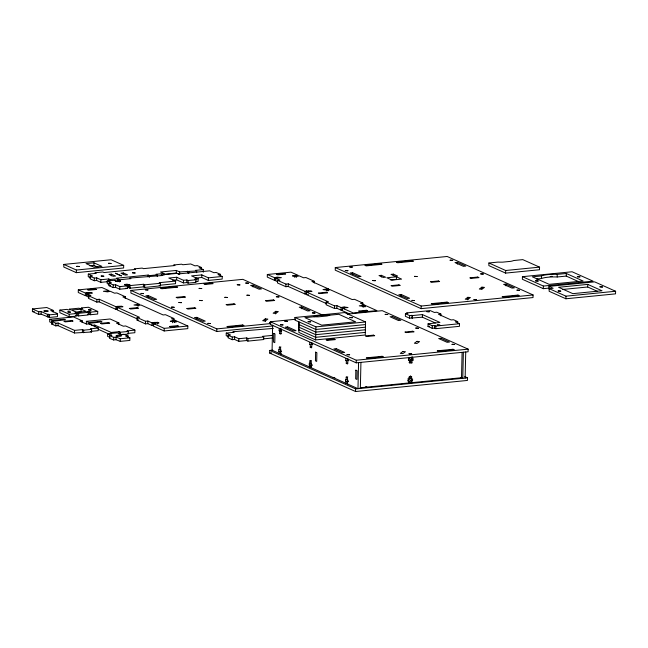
<?xml version="1.0" encoding="UTF-8"?>
<svg xmlns="http://www.w3.org/2000/svg" width="648" height="648" viewBox="0 0 648 648"><rect width="100%" height="100%" fill="white"/><g stroke="black" fill="none" stroke-linecap="round" stroke-linejoin="round"><path stroke-width="0.97" d="M110.16 337.414L107.617 336.417L107.641 333.793L111.861 335.453L109.496 335.688L109.488 338.313L113.684 339.965L116.049 339.73L120.236 341.375L129.851 340.427L129.875 337.802L125.688 336.158L128.045 335.923L128.029 337.665M113.684 339.965L113.708 337.341L109.496 335.688M116.049 339.73L116.073 337.106L113.708 337.341M120.236 341.375L120.269 338.758L116.073 337.106M53.104 310.351L50.738 310.586L57.048 313.413L56.263 313.486L57.518 314.053L57.461 316.661L49.418 317.455L41.067 314.142L38.71 314.377L32.4 311.558L32.457 308.95L46.802 307.525L53.104 310.351L53.063 312.093M38.71 314.377L38.767 311.769L32.457 308.95M41.067 314.142L41.132 311.534L38.767 311.769M47.377 316.969L47.434 314.361L41.132 311.534M48.163 316.888L48.227 314.288L47.434 314.361M49.418 317.455L49.483 314.847L48.227 314.288M82.231 322.607L82.272 320.873L73.475 316.929L49.758 319.278L49.702 321.886L52.213 323.012M91.295 331.339L98.221 330.65L98.277 328.042L90.364 328.828L91.619 329.387L91.562 331.995L74.504 332.999L58.077 325.644L55.793 325.871L51.605 323.992L51.662 321.384L65.383 319.796L64.128 319.229L52.269 320.404L49.758 319.278M52.229 322.145L52.269 320.404M55.793 325.871L55.85 323.263L51.662 321.384M58.077 325.644L58.134 323.036L55.85 323.263M87.747 314.321L90.582 314.726L97.67 314.029L97.735 311.421L88.428 307.249L81.34 307.954L82.596 308.521L80.231 308.756L78.975 308.189L69.36 309.145L70.616 309.704L68.259 309.938L66.995 309.371L59.908 310.076L59.851 312.684L69.15 316.856L76.245 316.151L76.302 313.543L75.047 312.976L77.412 312.741L78.667 313.308L88.274 312.352L88.217 314.96L78.602 315.916L75.776 315.511M63.836 264.425L63.779 267.033L76.351 272.662L123.622 267.98L123.687 265.372L111.116 259.743L63.836 264.425L76.407 270.054L123.687 265.372M69.15 316.856L69.206 314.248L59.908 310.076M74.504 332.999L74.561 330.391L58.134 323.036M76.351 272.662L76.407 270.054M77.347 315.349L77.412 312.741M125.226 298.428L125.258 296.687L116.883 292.937L114.518 293.171L110.33 291.292L107.56 291.859L103.397 291.292L109.067 290.725L101.947 287.534L78.311 289.883L78.246 292.483L85.374 295.674L86.945 295.52L87.01 292.912L86.459 292.669L91.109 292.507L92.364 293.074L86.686 293.633L86.63 296.241L89.141 297.367M78.602 315.916L78.667 313.308M81.113 309.145L86.184 311.421L76.65 312.36L71.58 310.092L81.113 309.145L81.057 311.753L75.33 312.32M82.385 332.221L82.442 329.613L74.561 330.391M83.641 332.78L83.697 330.172L82.442 329.613M85.374 295.674L85.431 293.066L78.311 289.883M86.322 323.943L86.378 321.335L110.095 318.986L118.892 322.931L118.859 324.664M201.439 269.228L201.479 267.486L197.292 265.607L194.927 265.842L190.739 263.971L182.858 264.749L181.602 264.181L173.721 264.967L174.976 265.526L143.459 268.653L142.204 268.086L134.322 268.871L135.586 269.43L104.069 272.557L102.805 271.99L94.932 272.768L96.188 273.334L88.306 274.112L88.25 276.72L90.761 277.846M88.16 294.233L88.193 292.499M86.686 293.633L90.882 295.512L88.517 295.747L88.46 298.355L96.836 302.106L99.201 301.871L115.96 309.38L117.539 309.226L117.596 306.617L117.053 306.374L121.694 306.212L122.95 306.771L117.28 307.338L117.223 309.938L137.651 319.091M88.306 274.112L92.494 275.991L90.137 276.226L90.072 278.834L94.268 280.714L96.625 280.479L100.821 282.35L107.714 281.669M89.327 314.167L89.383 311.558L87.018 311.793L88.274 312.352M90.582 314.726L90.639 312.125L89.383 311.558M98.31 267.405L93.887 265.421L93.944 262.813L86.046 263.598L94.009 267.162L101.906 266.385L93.944 262.813M94.268 280.714L94.325 278.105L90.137 276.226M94.721 326.827L94.762 325.094L92.478 325.32L88.282 323.441L102.011 321.854L100.748 321.286L88.889 322.461L86.378 321.335M96.625 280.479L96.69 277.871L94.325 278.105M96.836 302.106L96.9 299.498L88.517 295.747M99.201 301.871L99.257 299.263L96.9 299.498M100.821 282.35L100.877 279.742L96.69 277.871M117.442 281.702L117.482 279.96L119.345 280.236L120.269 280.649L119.248 280.754L120.504 281.313L115.854 281.086L114.931 280.673L115.96 280.576L115.117 280.195L107.244 280.981L107.179 283.581L108.856 284.334M108.718 280.706L108.759 278.964L100.877 279.742M160.113 285.217L175.551 283.686L175.608 281.078L159.206 282.706L160.469 283.265L160.404 285.873L144.65 287.437L143.394 286.87L129.997 288.198L129.155 287.825L129.219 285.217L130.24 285.12L127.04 284.245L124.675 284.472L125.931 285.039L124.91 285.144L125.825 285.557L127.688 285.825L127.632 288.433L119.75 289.219L115.563 287.339L113.198 287.574L109.01 285.695L109.067 283.087L111.432 282.852L107.244 280.981M109.974 281.264L110.014 279.531L108.759 278.964M111.31 275.87L111.351 274.136L108.986 274.371L113.198 276.259L115.563 276.024L111.351 274.136M111.148 334.19L111.189 332.448L94.762 325.094M113.198 287.574L113.262 284.966L109.067 283.087M115.563 287.339L115.619 284.731L113.262 284.966M115.96 309.38L116.024 306.771L99.257 299.263M117.855 280.487L117.896 278.745L116.64 278.186L148.149 275.06L149.413 275.627L157.286 274.841L157.253 276.583M119.305 281.977L119.345 280.236M119.75 289.219L119.815 286.61L115.619 284.731M119.005 334.271L119.062 331.671L111.189 332.448M120.261 334.838L120.326 332.23L119.062 331.671M123.29 274.687L123.323 272.946L120.965 273.181L125.169 275.068L127.534 274.833L123.323 272.946M127 285.979L127.04 284.245M128.296 284.804L128.239 287.412L130.183 287.72M127.915 333.396L134.841 332.708L134.906 330.099L126.984 330.885L128.239 331.444L128.183 334.052L121.257 334.741M129.26 287.307L129.317 284.707M129.997 288.198L130.054 285.59L129.219 285.217M323.19 315.333L242.83 279.345L130.945 290.426L130.88 293.034L216.788 331.509L272.727 325.968M172.595 322.745L172.635 321.011L170.27 321.246L174.434 321.813L177.204 321.246L187.847 326.017L187.79 328.625L164.155 330.966L153.26 326.082L153.317 323.474L158.987 322.915L157.731 322.348L153.09 322.51L153.633 322.761L153.576 325.361L151.997 325.523L147.809 323.644L145.444 323.879L137.068 320.12L137.125 317.52L139.49 317.285L117.28 307.338M138.04 306.326L138.081 304.584L137.538 304.341L133.99 304.989L138.154 305.564L140.916 304.989L163.126 314.944L165.491 314.709L173.867 318.46L173.834 320.201M143.394 286.87L143.451 284.269L130.054 285.59M144.65 287.437L144.707 284.828L143.451 284.269M145.444 323.879L145.508 321.27L137.125 317.52M148.117 276.801L148.149 275.06M148.206 297.327L148.238 295.585L145.881 295.82L154.256 299.579L156.622 299.344L148.238 295.585M147.809 323.644L147.866 321.035L145.508 321.27M149.372 277.36L149.413 275.627M151.997 325.523L152.061 322.915L147.866 321.035M154.783 324.081L154.823 322.339M157.691 324.089L157.731 322.348M163.871 275.238L163.912 273.505L160.558 271.998L176.321 270.435L179.666 271.941L196.684 270.945L196.644 272.678M164.155 330.966L164.211 328.358L153.317 323.474M174.328 322.574L174.369 320.841L172.093 320.768L172.635 321.011M179.666 271.941L179.609 274.55L176.256 273.043L176.321 270.435M195.542 281.71L198.086 281.459L198.142 278.851L194.756 279.183L196.012 279.75L195.955 282.35L188.074 283.136L186.818 282.569L183.433 282.909L176.645 279.863L176.702 277.255L168.82 278.041L175.608 281.078M175.9 322.421L175.94 320.679L171.509 318.695L173.867 318.46M183.433 282.909L183.489 280.3L176.702 277.255M186.818 282.569L186.875 279.96L183.489 280.3M187.507 272.897L187.547 271.156M188.074 283.136L188.139 280.527L186.875 279.96M188.771 273.464L188.803 271.723M196.814 319.1L196.846 317.358L194.489 317.593L202.864 321.351L205.23 321.116L196.846 317.358M220.377 276.089L220.417 274.347L218.052 274.582L222.24 276.461L222.183 279.069L208.332 280.438L201.747 277.49L201.812 274.89L191.565 275.902L198.142 278.851M203.245 272.209L203.31 269.6L199.114 267.721L201.479 267.486M208.332 280.438L208.389 277.83L201.812 274.89M216.788 331.509L216.845 328.901L130.945 290.426M273.359 328.415L232.875 331.744L234.131 332.303L226.257 333.08L226.193 335.688L228.712 336.814M226.257 333.08L230.445 334.959L228.08 335.194L228.023 337.802L232.211 339.682L234.576 339.447L238.764 341.326L246.645 340.54L247.901 341.107L263.663 339.544L263.72 336.936L262.464 336.369L272.241 335.405M232.211 339.682L232.276 337.073L228.08 335.194M234.576 339.447L234.633 336.839L232.276 337.073M238.764 341.326L238.829 338.718L234.633 336.839M246.645 340.54L246.702 337.932L238.829 338.718M247.901 341.107L247.965 338.499L246.702 337.932M252.995 286.942L253.036 285.209L250.671 285.444L259.054 289.194L261.419 288.959L253.036 285.209M265.243 321.465L265.307 318.856L267.867 319.091L265.259 320.971L262.699 320.736L265.307 318.856M294.759 277.409L294.8 275.667L294.249 275.424L298.104 275.343L290.984 272.152L267.341 274.493L267.284 277.101L274.412 280.292L275.983 280.13L275.441 279.887M464.729 376.585L467.5 377.833L467.443 380.441L355.558 391.522L269.657 353.047L269.714 350.438L272.711 350.139M295.342 319.278L270.362 321.756L270.305 324.365L356.206 362.839L468.091 351.751L468.156 349.151L382.247 310.667L347.288 314.134M272.646 325.134L272.079 350.204L279.199 353.395L280.778 353.241M274.412 280.292L274.469 277.684L267.341 274.493M274.469 277.684L277.231 277.109L281.394 277.684L275.724 278.243L275.667 280.851L277.344 281.605M275.675 313.948L275.74 311.34L278.3 311.575L275.692 313.454L273.132 313.219L275.74 311.34M275.724 278.243L279.912 280.122L277.555 280.357L277.49 282.965L285.873 286.716L288.239 286.481L304.997 293.99L306.577 293.836L306.634 291.227L306.091 290.984L310.732 290.822L311.988 291.381L306.318 291.948L306.253 294.557L326.689 303.701M278.697 351.41L281.605 351.419L278.697 351.41L278.737 349.499L280.859 349.588M281.289 330.812L279.166 330.723L279.207 328.811L281.329 328.901M279.199 353.395L279.239 351.653M279.28 349.742L279.345 347.134L280.916 346.98M281.013 329.621L281.556 329.864L281.507 331.776L280.965 331.533L280.908 334.141L279.653 333.574L279.709 330.966M285.873 286.716L285.93 284.108L277.555 280.357M288.239 286.481L288.295 283.873L285.93 284.108M299.101 321.975L298.866 332.408L315.625 339.916L365.261 335L365.561 321.959L344.606 312.579L294.97 317.496L294.913 320.104L315.86 329.484L365.504 324.567M295.942 276.988L295.982 275.254M296.492 277.231L296.533 275.497M298.688 330.132L298.866 322.307M301.604 308.715L301.644 306.982L299.279 307.209L307.662 310.967L310.028 310.732L301.644 306.982M304.997 293.99L305.054 291.381L288.295 283.873M308.327 292.791L308.367 291.057M309.282 365.116L312.19 365.124L309.282 365.116L309.331 363.204L311.445 363.293M309.752 344.428L312.66 344.436L309.752 344.428L309.801 342.517L311.915 342.606M311.21 367.546L310.262 367.222L311.299 366.954L309.793 367.092L309.833 365.359M309.874 363.447L309.93 360.839L311.51 360.685M311.599 343.319L312.142 343.57L311.494 347.838L310.238 347.279L310.303 344.671M314.256 283.038L314.296 281.297L305.921 277.546L303.556 277.781L299.36 275.902L296.598 276.477L292.434 275.902L294.8 275.667M315.625 339.916L315.924 326.876L294.97 317.496M306.318 291.948L328.528 301.895L326.163 302.13L326.098 304.738L334.481 308.489L336.847 308.254L341.034 310.133L342.614 309.979L342.063 309.728M326.535 290.693L326.576 288.951L323.02 289.599L327.191 290.174L329.954 289.607L352.164 299.554L354.529 299.319L362.904 303.07L362.864 304.811M327.078 290.936L327.119 289.194L326.576 288.951M328.658 290.782L328.698 289.04L311.931 281.532L314.296 281.297M335.291 267.559L335.235 270.167L421.135 308.651L533.02 297.562L533.085 294.953L447.177 256.478L335.291 267.559L421.2 306.042L533.085 294.953M334.481 308.489L334.538 305.88L326.163 302.13M336.847 308.254L336.903 305.645L334.538 305.88M341.034 310.133L341.091 307.525L336.903 305.645M341.091 307.525L343.861 306.95L348.025 307.525L342.355 308.084L342.29 310.692L349.556 313.948M344.363 308.934L344.404 307.192M347.911 360.653L345.789 360.572L345.838 358.66L347.96 358.741M345.57 381.364L348.478 381.372L345.57 381.364L345.611 379.453L347.733 379.542M347.636 359.462L348.179 359.705L347.531 363.982L346.275 363.423L346.34 360.815M347.652 383.195L346.073 383.349L346.113 381.607M346.154 379.696L346.218 377.087L347.79 376.934M352.553 274.46L352.593 272.727L350.228 272.962L358.611 276.712L360.976 276.477L352.593 272.727M355.558 391.522L355.614 388.913L269.714 350.438M356.206 362.839L356.27 360.231L270.362 321.756M358.571 362.605L357.98 388.679L347.328 383.908L347.96 380.506L347.417 380.263L347.474 377.654L346.218 377.087M360.345 388.444L360.936 362.37M362.815 306.941L362.856 305.208L359.308 305.856L363.471 306.431L366.233 305.856L376.885 310.627L353.249 312.968L342.355 308.084M363.366 307.184L363.406 305.451L362.856 305.208M364.937 307.031L364.978 305.289L360.539 303.305L362.904 303.07M381.356 277.004L381.397 275.327L379.031 275.562L383.227 277.441L385.584 277.206L381.397 275.327M393.336 275.821L393.377 274.136L391.011 274.371L395.199 276.251L397.564 276.016L393.377 274.136M396.454 276.817L401.566 279.102L391.959 280.058L386.848 277.765L396.454 276.817L396.398 279.418L390.631 279.993M401.161 296.233L401.201 294.5L398.836 294.735L407.219 298.485L409.585 298.25L401.201 294.5M440.883 315.835L440.924 314.094L436.736 312.223L434.371 312.458L430.183 310.578L406.547 312.919L407.803 313.478L405.437 313.713L405.381 316.321L409.568 318.2L422.358 317.188L435.27 322.963M409.568 318.2L409.625 315.592L405.437 313.713M407.9 380.627L409.155 381.186L409.123 382.928L360.069 387.788M409.155 381.186L408.135 381.291L408.175 379.38L409.204 379.274L409.261 376.666L411.626 376.431L411.569 379.04L412.59 378.942L412.549 380.854L410.265 380.392L410.225 382.126L411.48 382.693L461.514 377.735L462.089 352.625M408.37 359.94L409.625 360.499L409.568 363.107L411.934 362.872L411.99 360.264L410.735 359.705L410.678 362.313L411.934 362.872M411.569 379.04L410.306 378.481L410.37 375.872M411.934 317.966L411.99 315.357L409.625 315.592M412.395 318.176L412.452 315.568L411.99 315.357M412.549 380.854L411.294 380.287L411.334 378.375L410.306 378.481M413.019 360.166L411.755 359.6L411.804 357.688L410.775 357.793L413.06 358.255L413.019 360.166L411.99 360.264M411.48 382.693L411.521 380.951M412.039 358.352L412.071 356.619M421.135 308.651L421.2 306.042M422.358 317.188L422.423 314.58L412.452 315.568M457.65 323.344L457.69 321.602L455.325 321.837L459.513 323.716L459.456 326.325L435.82 328.666L434.557 328.099L432.2 328.334L428.004 326.462L428.069 323.854L439.935 322.421L422.423 314.58M432.2 328.334L432.257 325.725L428.069 323.854M434.557 328.099L434.622 325.49L432.257 325.725M435.82 328.666L435.877 326.057L434.622 325.49M457.35 264.084L457.383 262.343L455.026 262.578L463.401 266.328L465.766 266.093L457.383 262.343M463.369 352.22L462.777 378.294L460.955 377.484M465.134 378.068L465.726 351.986M467.767 299.919L467.832 297.311L470.391 297.537L467.783 299.416L465.224 299.19L467.832 297.311M481.877 288.903L481.918 287.161L484.477 287.396L481.869 289.275L479.309 289.04L481.918 287.161M488.916 262.991L488.851 265.599L505.618 273.108L539.492 269.746L539.557 267.138L522.79 259.629L513.734 260.528A16.216 3.677 1.3 0 1 510.899 261.322L502.678 262.14A16.216 3.677 1.3 0 1 497.972 262.092L488.916 262.991L505.675 270.5L539.557 267.138M505.618 273.108L505.675 270.5M505.958 285.857L505.991 284.116L503.634 284.351L512.009 288.101L514.374 287.866L505.991 284.116M517.922 296.816L517.963 295.075L502.2 296.638L503.455 297.205L519.218 295.642L517.963 295.075M522.442 276.68L543.389 286.06L593.033 281.143L572.079 271.763L522.442 276.68L522.377 279.288L543.332 288.668L549.293 288.077M536.382 279.045L541.42 278.543L541.477 275.935A16.216 3.677 1.3 0 1 557.231 274.379L566.295 273.48L583.054 280.989L549.172 284.342L532.413 276.834L541.477 275.935M543.332 288.668L543.389 286.06M548.969 288.992L549.026 286.384L594.645 281.864L615.6 291.252L615.543 293.86L565.898 298.777L549.14 291.268L549.196 288.66L553.141 288.271L549.026 286.384M541.42 278.543A16.216 3.677 1.3 0 1 557.175 276.988L557.231 274.379M578.583 281.621L566.239 276.089L566.295 273.48M565.898 298.777L565.963 296.168L549.196 288.66M597.496 291.381L587.696 286.991L587.76 284.383L558.6 287.275L572.848 293.649L602.008 290.766L587.76 284.383M409.107 360.41L411.448 358.725M409.334 362.321L410.889 361.203M408.985 377.411L410.549 376.286M408.54 382.344L411.01 382.563L408.491 382.644M89.934 265.818L93.887 265.421M163.912 273.505L156.03 274.282L157.286 274.841M203.31 269.6L195.429 270.378L196.684 270.945M110.014 279.531L117.896 278.745M163.458 274.315L176.256 273.043M176.896 273.391L161.141 274.946L162.397 275.513L129.624 278.073L130.88 278.632L117.482 279.96M178.151 273.95L209.669 270.832L213.864 272.703L216.221 272.476L220.417 274.347M115.862 281.548L117.831 281.354M109.01 285.695L110.581 285.541M172.7 280.26L176.645 279.863M195.234 278.138L201.747 277.49M119.815 286.61L127.688 285.825M208.389 277.83L222.24 276.461M144.707 284.828L160.469 283.265M188.139 280.527L196.012 279.75M125.769 288.158L127.632 288.433M85.431 293.066L87.01 292.912M125.258 296.687L122.901 296.922L139.66 304.43L138.081 304.584M32.4 311.558L34.312 311.364M116.024 306.771L117.596 306.617M49.483 314.847L57.518 314.053M69.206 314.248L76.302 313.543M90.639 312.125L97.735 311.421M305.054 291.381L306.634 291.227M327.119 289.194L328.698 289.04M51.605 323.992L53.128 323.838M82.272 320.873L79.907 321.108L86.694 324.146L89.06 323.911L98.277 328.042M550.176 276.534L552.161 276.332M557.175 276.988L566.239 276.089M137.068 320.12L138.64 319.966M118.892 322.931L116.535 323.166L123.323 326.203L125.68 325.968L134.906 330.099M152.061 322.915L153.633 322.761M174.369 320.841L175.94 320.679M83.697 330.172L91.619 329.387M363.406 305.451L364.978 305.289M120.326 332.23L128.239 331.444M107.641 333.793L117.256 332.837L121.492 334.506L123.857 334.271L128.045 335.923M164.211 328.358L187.847 326.017M562.569 289.478L587.696 286.991M314.005 316.751L304.941 317.65L321.708 325.158L355.59 321.805L338.823 314.296L329.767 315.195A16.216 3.677 1.3 0 0 314.005 316.751A16.216 3.677 1.3 0 0 318.711 316.799L326.932 315.989A16.216 3.677 1.3 0 0 329.767 315.195M216.845 328.901L270.791 323.555M120.269 338.758L129.875 337.802M565.963 296.168L615.6 291.252M440.924 314.094L438.566 314.329L451.138 319.958L453.495 319.731L457.69 321.602M315.924 326.876L365.561 321.959M279.166 330.723L281.532 330.488M279.653 333.574L281.224 333.42M247.965 338.499L263.72 336.936M365.44 327.175L315.803 332.092L299.044 324.583M263.38 338.88L272.184 338.013M365.383 329.783L315.746 334.7L298.979 327.191M365.326 332.392L315.681 337.308L298.922 329.8M428.004 326.462L429.584 326.3M435.877 326.057L459.513 323.716M310.238 347.279L311.818 347.126M269.657 353.047L271.65 352.844M345.789 360.572L348.154 360.337M356.27 360.231L468.156 349.151M346.275 363.423L347.855 363.261M410.735 359.705L411.755 359.6M409.625 360.499L408.605 360.604L408.645 358.692L409.674 358.587L408.418 358.028M409.099 362.467L410.678 362.313M333.258 377.606L334.83 377.452M410.265 380.392L411.294 380.287M355.614 388.913L467.5 377.833M347.603 383.211L346.623 383.397L347.514 383.794M281.054 353.257L279.677 353.516L280.965 353.865M271.293 322.234L269.568 322.477L270.508 322.801M307.832 294.394L308.375 294.638M407.948 378.716L409.204 379.274M159.149 285.314L160.404 285.873M279.345 347.134L280.6 347.701L280.544 350.309L281.086 350.552L280.454 353.954L309.793 367.092M309.93 360.839L311.186 361.398L311.129 364.006L311.672 364.249L311.048 367.659L346.073 383.349M365.707 386.54L366.962 387.099M86.403 295.277L86.945 295.52M116.996 308.983L117.539 309.226M153.033 325.118L153.576 325.361M98.35 329.33L109.301 334.238M90.299 331.436L91.562 331.995M273.731 333.38L273.529 342.071L274.784 342.638L274.987 333.947L273.731 333.38M315.633 352.156L315.438 360.847L316.694 361.406L316.888 352.714L315.633 352.156M355.857 370.17L355.663 378.861L356.918 379.428L357.121 370.737L355.857 370.17M76.723 266.344L79.34 266.498L76.723 266.344M67.846 311.939L70.462 312.093L67.846 311.939M108.451 263.315L111.067 263.469L108.451 263.315M101.193 276.032L103.81 276.186L101.193 276.032M88.493 309.89L91.109 310.044L88.493 309.89M132.5 272.816L135.116 272.97L132.5 272.816M140.964 293.431L143.581 293.584L140.964 293.431M145.338 289.786L147.955 289.948L145.338 289.786M171.55 307.136L174.166 307.29L171.55 307.136M178.88 302.486L181.497 302.64L178.88 302.486M199.114 288.401L201.755 288.554L199.114 288.401M199.527 300.437L202.144 300.599L199.527 300.437M224.84 297.335L227.472 297.489L224.84 297.335M207.854 323.384L210.47 323.538L207.854 323.384M237.265 284.756L239.898 284.918L237.265 284.756M245.754 283.046L248.37 283.2L245.754 283.046M276.348 296.752L278.964 296.906L276.348 296.752M280.382 324.761L282.998 324.915L280.382 324.761M284.756 321.116L287.38 321.27L284.756 321.116M312.385 312.895L315.001 313.049L312.385 312.895M345.311 270.564L347.927 270.726L345.311 270.564M308.108 321.683L310.724 321.837L308.108 321.683M349.685 266.927L352.31 267.081L349.685 266.927M372.738 280.527L375.354 280.681L372.738 280.527M349.863 317.544L352.48 317.698L349.863 317.544M347.012 354.602L349.628 354.756L347.012 354.602M385.179 314.377L387.796 314.531L385.179 314.377M414.501 276.388L417.118 276.542L414.501 276.388M411.942 300.413L414.558 300.567L411.942 300.413M450.109 260.188L452.725 260.342L450.109 260.188M426.635 311.599L429.26 311.761L426.635 311.599M415.765 328.082L418.381 328.236L415.765 328.082M409.042 353.727L411.658 353.881L409.042 353.727M437.279 324.988L439.895 325.142L437.279 324.988M480.695 273.885L483.311 274.039L480.695 273.885M473.971 299.538L476.588 299.692L473.971 299.538M452.045 344.331L454.669 344.485L452.045 344.331M516.974 290.142L519.599 290.296L516.974 290.142M535.572 280.859L538.196 281.021L535.572 280.859M558.147 290.968L560.763 291.122L558.147 290.968M577.336 276.728L579.952 276.882L577.336 276.728M599.902 286.829L602.519 286.991L599.902 286.829M246.92 295.213L249.553 295.375L246.92 295.213M402.902 351.5L400.294 353.379L402.854 353.614L405.462 351.734L402.902 351.5M416.988 341.35L414.38 343.229L416.939 343.464L419.548 341.585L416.988 341.35M115.457 273.254L121.33 275.878L115.457 273.254M95.321 288.878L87.448 289.664L88.703 290.223L96.584 289.445L95.321 288.878M380.676 263.752L364.913 265.316L366.177 265.882L381.931 264.319L380.676 263.752M412.193 260.634L396.43 262.197L397.694 262.756L413.448 261.193L412.193 260.634M284.359 273.497L276.477 274.274L277.741 274.833L285.614 274.055L284.359 273.497M176.321 286.619L160.566 288.182L161.822 288.741L177.584 287.177L176.321 286.619M211.872 283.095L203.99 283.873L205.254 284.44L213.127 283.662L211.872 283.095M184.194 296.565L176.159 297.359L177.414 297.926L185.45 297.124L184.194 296.565M137.23 307.654L129.349 308.432L130.604 308.991L138.486 308.213L137.23 307.654M398.941 284.869L391.06 285.647L392.315 286.205L400.197 285.428L398.941 284.869M438.34 280.965L430.458 281.742L431.714 282.309L439.595 281.524L438.34 280.965M477.73 277.061L469.857 277.838L471.112 278.405L478.994 277.619L477.73 277.061M326.26 292.264L318.387 293.042L319.642 293.609L327.524 292.823L326.26 292.264M194.586 307.727L186.713 308.513L187.969 309.072L195.85 308.294L194.586 307.727M233.985 303.823L226.103 304.609L227.367 305.168L235.24 304.39L233.985 303.823M273.383 299.919L265.502 300.704L266.757 301.263L274.639 300.486L273.383 299.919M71.798 320.533L63.925 321.319L65.181 321.878L73.062 321.1L71.798 320.533M108.427 322.591L100.545 323.368L101.801 323.935L109.682 323.158L108.427 322.591M177.455 325.669L169.573 326.446L170.837 327.013L178.71 326.236L177.455 325.669M447.047 302.106L431.293 303.661L432.548 304.228L448.303 302.665L447.047 302.106M366.493 310.279L358.611 311.064L359.867 311.623L367.748 310.846L366.493 310.279M242.7 324.964L226.938 326.527L228.193 327.094L243.956 325.531L242.7 324.964M287.663 326.916L285.298 327.151L293.682 330.901L296.047 330.674L287.663 326.916M392.453 316.532L390.096 316.767L398.471 320.525L400.837 320.29L392.453 316.532M334.012 339.058L326.13 339.836L327.386 340.403L335.267 339.617L334.012 339.058M373.41 335.154L365.529 335.931L366.784 336.498L374.666 335.721L373.41 335.154M412.8 331.25L404.927 332.035L406.183 332.594L414.064 331.817L412.8 331.25M336.272 348.689L333.906 348.924L342.29 352.674L344.655 352.447L336.272 348.689M441.061 338.305L438.704 338.54L447.08 342.298L449.445 342.063L441.061 338.305M382.118 356.295L366.363 357.858L367.619 358.417L383.373 356.862L382.118 356.295M453.033 349.272L437.27 350.827L438.526 351.394L454.289 349.831L453.033 349.272M117.361 336.255A2.681 0.543 0.6 0 0 121.451 335.85A2.681 0.543 0.6 0 0 117.515 335.308A2.681 0.543 0.6 0 0 117.361 336.255M44.874 311.453A2.236 0.502 1.3 0 0 48.284 311.113A2.236 0.502 1.3 0 0 45.004 310.578A2.236 0.502 1.3 0 0 44.874 311.453"/></g></svg>
